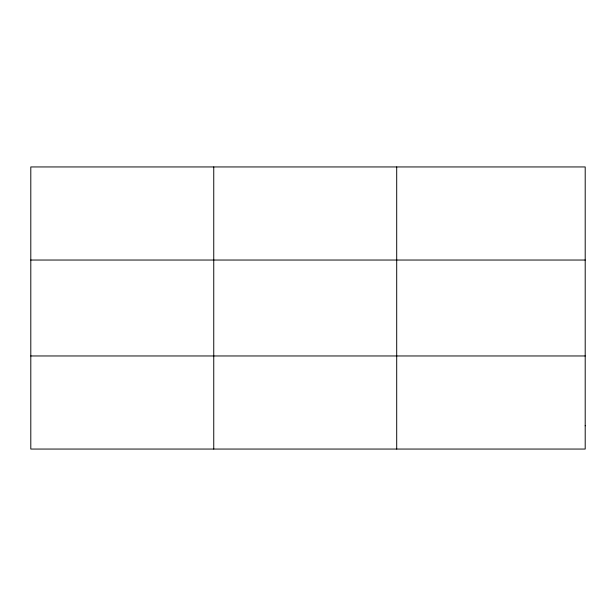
<?xml version="1.0" encoding="UTF-8"?>
<svg xmlns="http://www.w3.org/2000/svg" width="616" height="616" viewBox="0 0 616 616"><rect width="100%" height="100%" fill="white"/><g stroke="black" fill="none" stroke-linecap="round" stroke-linejoin="round"><path stroke-width="0.92" d="M213.752 449.056L213.752 166.944M396.704 449.056L396.704 166.944M30.8 260.037L585.2 260.037M30.8 355.963L585.2 355.963M585.2 425.787L585.2 449.056L30.8 449.056L30.8 166.944L585.2 166.944L585.2 425.787"/></g></svg>
